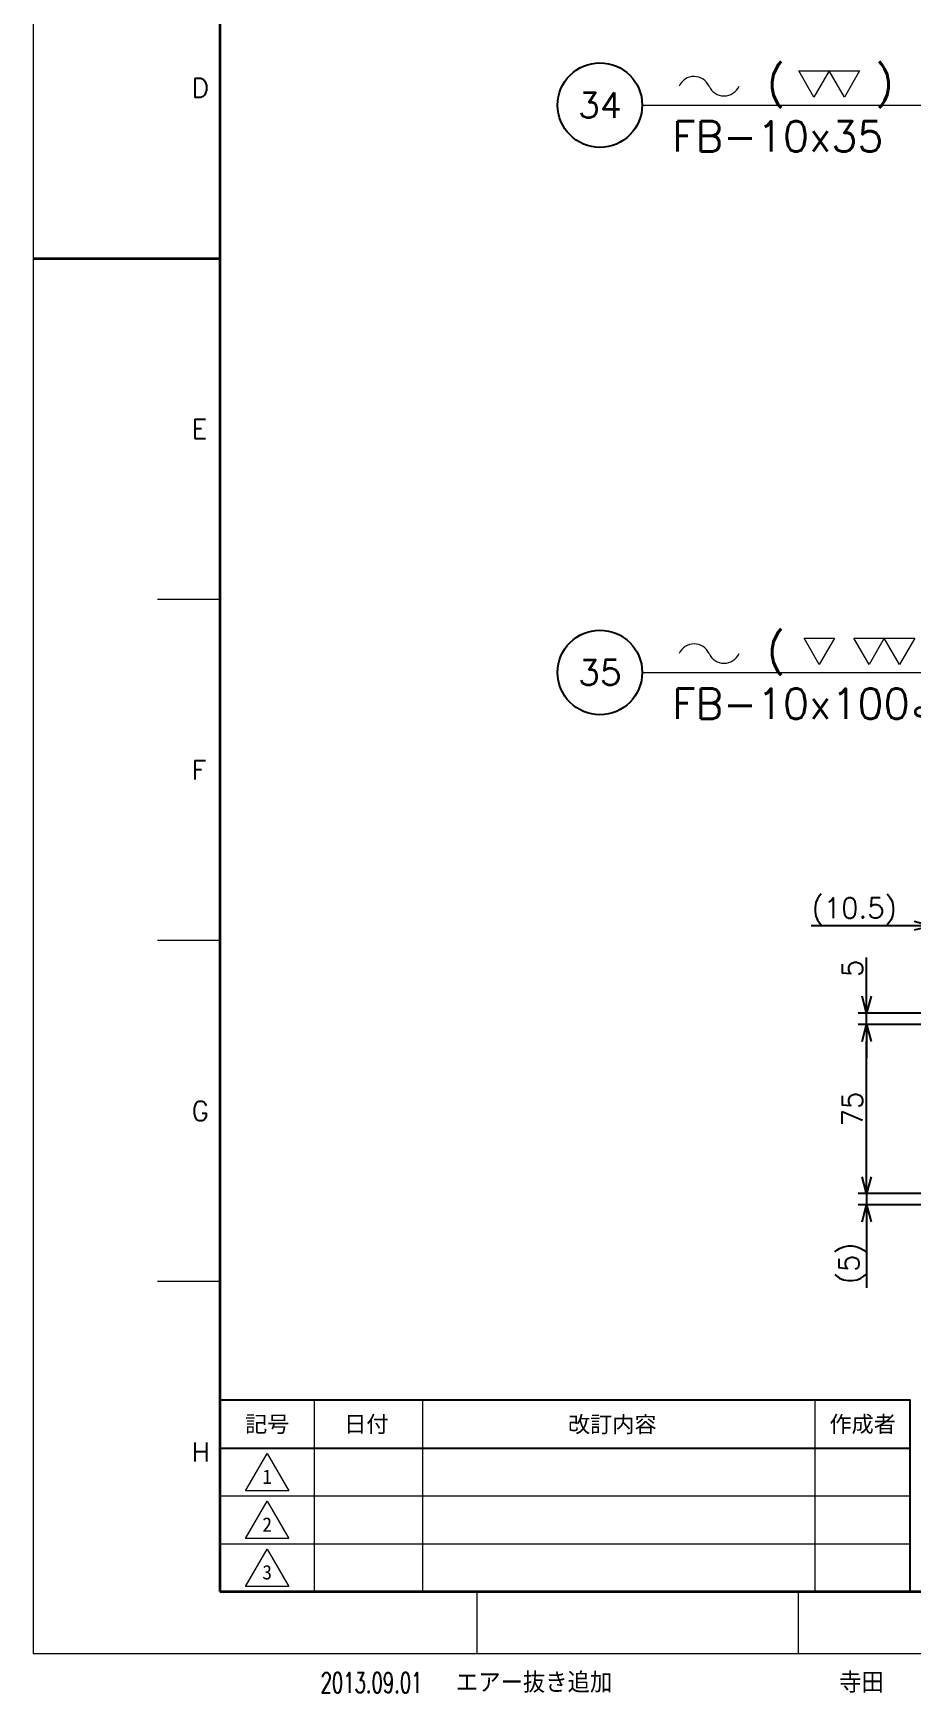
# Model space of a CAD drawing. Header units: millimetres. Extents: x 0 to 1764, y -17 to 1242.
# Drawn here: x 0 to 390, y -17 to 718 of the extents above; entities that cross this region are included whole.
import ezdxf
from ezdxf import colors
from ezdxf.entities.mleader import LeaderData, LeaderLine
from ezdxf.enums import TextEntityAlignment as Align
from ezdxf.math import Vec2, Vec3

# ---------------------------------------------------------------- set-up
doc = ezdxf.new("R2010")
doc.units = ezdxf.units.MM
doc.header["$LTSCALE"] = 1.2
doc.header["$PDMODE"] = 99
doc.header["$PDSIZE"] = 1
for name, color, linetype, lineweight in [('07_TEXT', 3, 'Continuous', 13), ('08_DIM', 3, 'Continuous', 13), ('90_FRAME', 5, 'Continuous', 35)]:
    doc.layers.add(name, color=color, linetype=linetype, lineweight=lineweight)
doc.layers.add('91_BLANK', color=5, linetype='Continuous', lineweight=0, plot=False)
doc.styles.add('KSS_TXT', font='txt.shx', dxfattribs={"bigfont": 'extfont2.shx'})
doc.styles.add('MS_G', font='MS Gothic.ttf')
doc.styles.get("Standard").update_dxf_attribs({"font": 'txt.shx', "bigfont": 'extfont2.shx'})
doc.styles.add('表題用', font='MS PGothic.ttf')
doc.dimstyles.new('KSS_DIM', dxfattribs={"dimscale": 3, "dimtxt": 3, "dimasz": 2.5, "dimexe": 1.25, "dimexo": 0.625, "dimtad": 1, "dimdsep": 46, "dimtxsty": 'KSS_TXT', "dimblk": 'OPEN30', "dimcen": 0, "dimazin": 2, "dimtfac": 0.75, "dimtmove": 0, "dimatfit": 3, "dimldrblk": 'OPEN30', "dimfxl": 1.25, "dimtolj": 1, "dimarcsym": 0})

# ---------------------------------------------------------------- blocks, each defined once
blk = doc.blocks.new('AM_BALLOON1')
at = {"transparency": 16777216}
blk.add_circle((0, 0), 5, dxfattribs=at)
blk.add_attdef('B_NUMBER', text='', height=3, dxfattribs=at).set_placement((0, 0), align=Align.MIDDLE_CENTER)
blk = doc.blocks.new('_OPEN')
at = {"color": 0, "linetype": 'ByBlock'}
for p, q in [((-1, 0.167), (0, 0)), ((0, 0), (-1, -0.167)), ((0, 0), (-1, 0))]:
    blk.add_line(p, q, dxfattribs=at)
blk = doc.blocks.new('p1ba05')
for centre, start, end in [((-2.95, 0.29), 24.2276, 155.5758), ((0, 1.62), 204.2276, 335.5758)]:
    blk.add_arc(centre, 1.62, start, end)
blk = doc.blocks.new('p1ba02')
for p, q in [((-1.5, 2.6), (1.5, 2.6)), ((0, 0), (-1.5, 2.6)), ((1.5, 2.6), (0, 0)), ((3, 0), (1.5, 2.6)), ((1.5, 2.6), (4.5, 2.6)), ((4.5, 2.6), (3, 0))]:
    blk.add_line(p, q)
blk = doc.blocks.new('_Open30')
at = {"color": 0, "linetype": 'ByBlock', "lineweight": -2}
for p, q in [((-1, 0.268), (0, 0)), ((0, 0), (-1, -0.268)), ((0, 0), (-1, 0))]:
    blk.add_line(p, q, dxfattribs=at)
blk = doc.blocks.new('*D252')
at = {"layer": '08_DIM', "color": 0, "lineweight": -2, "transparency": 16777216}
for p, q in [((398.1, 285.81), (398.1, 326.46)), ((408.6, 273.49), (408.6, 326.46)), ((390.6, 322.71), (344.85, 322.71)), ((408.6, 322.71), (398.1, 322.71)), ((416.1, 322.71), (423.6, 322.71))]:
    blk.add_line(p, q, dxfattribs=at)
at = {"layer": 'Defpoints', "color": 0, "transparency": 16777216}
for p in [(398.1, 322.71), (398.1, 283.94), (408.6, 271.61)]:
    blk.add_point(p, dxfattribs=at)
at = {"layer": '08_DIM', "color": 0, "lineweight": -2, "transparency": 16777216, "xscale": 7.5, "yscale": 7.5, "zscale": 7.5}
blk.add_blockref('_Open30', (398.1, 322.71), dxfattribs=at)
at = {"layer": '08_DIM', "color": 0, "lineweight": -2, "transparency": 16777216, "xscale": 7.5, "yscale": 7.5, "zscale": 7.5, "rotation": 180}
blk.add_blockref('_Open30', (408.6, 322.71), dxfattribs=at)
at = {"layer": '08_DIM', "color": 0, "transparency": 16777216, "insert": (363.98, 329.09), "char_height": 9, "attachment_point": 5, "style": 'KSS_TXT'}
blk.add_mtext('\\A1;(10.5)', dxfattribs=at)
blk = doc.blocks.new('*D262')
at = {"layer": '08_DIM', "color": 0, "lineweight": -2, "transparency": 16777216}
for p, q in [((418.39, 278.94), (365.73, 278.94)), ((369.48, 211.44), (369.48, 271.44)), ((418.39, 203.94), (365.73, 203.94))]:
    blk.add_line(p, q, dxfattribs=at)
at = {"layer": 'Defpoints', "color": 0, "transparency": 16777216}
for p in [(369.48, 278.94), (420.26, 278.94), (420.26, 203.94)]:
    blk.add_point(p, dxfattribs=at)
at = {"layer": '08_DIM', "color": 0, "lineweight": -2, "transparency": 16777216, "xscale": 7.5, "yscale": 7.5, "zscale": 7.5}
for p, rotation in [((369.48, 278.94), 90), ((369.48, 203.94), 270)]:
    blk.add_blockref('_Open30', p, dxfattribs=dict(at, rotation=rotation))
at = {"layer": '08_DIM', "color": 0, "transparency": 16777216, "insert": (363.11, 241.44), "char_height": 9, "attachment_point": 5, "rotation": 90, "style": 'KSS_TXT'}
blk.add_mtext('\\A1;75', dxfattribs=at)
blk = doc.blocks.new('*D263')
at = {"layer": '08_DIM', "color": 0, "lineweight": -2, "transparency": 16777216}
for p, q in [((369.48, 291.44), (369.48, 308.69)), ((396.23, 283.94), (365.73, 283.94)), ((369.48, 278.94), (369.48, 283.94)), ((418.39, 278.94), (365.73, 278.94)), ((369.48, 271.44), (369.48, 263.94))]:
    blk.add_line(p, q, dxfattribs=at)
at = {"layer": 'Defpoints', "color": 0, "transparency": 16777216}
for p in [(369.48, 283.94), (398.1, 283.94), (420.26, 278.94)]:
    blk.add_point(p, dxfattribs=at)
at = {"layer": '08_DIM', "color": 0, "lineweight": -2, "transparency": 16777216, "xscale": 7.5, "yscale": 7.5, "zscale": 7.5}
for p, rotation in [((369.48, 283.94), 270), ((369.48, 278.94), 90)]:
    blk.add_blockref('_Open30', p, dxfattribs=dict(at, rotation=rotation))
at = {"layer": '08_DIM', "color": 0, "transparency": 16777216, "insert": (363.11, 303.81), "char_height": 9, "attachment_point": 5, "rotation": 90, "style": 'KSS_TXT'}
blk.add_mtext('\\A1;5', dxfattribs=at)
blk = doc.blocks.new('*D264')
at = {"layer": '08_DIM', "color": 0, "lineweight": -2, "transparency": 16777216}
for p, q in [((369.48, 211.44), (369.48, 218.94)), ((418.39, 203.94), (365.73, 203.94)), ((396.23, 198.94), (365.73, 198.94)), ((369.48, 203.94), (369.48, 198.94)), ((369.48, 191.44), (369.48, 162.19))]:
    blk.add_line(p, q, dxfattribs=at)
at = {"layer": 'Defpoints', "color": 0, "transparency": 16777216}
for p in [(369.48, 198.94), (398.1, 198.94), (420.26, 203.94)]:
    blk.add_point(p, dxfattribs=at)
at = {"layer": '08_DIM', "color": 0, "lineweight": -2, "transparency": 16777216, "xscale": 7.5, "yscale": 7.5, "zscale": 7.5}
for p, rotation in [((369.48, 203.94), 270), ((369.48, 198.94), 90)]:
    blk.add_blockref('_Open30', p, dxfattribs=dict(at, rotation=rotation))
at = {"layer": '08_DIM', "color": 0, "transparency": 16777216, "insert": (363.11, 173.06), "char_height": 9, "attachment_point": 5, "rotation": 90, "style": 'KSS_TXT'}
blk.add_mtext('\\A1;(5)', dxfattribs=at)
blk = doc.blocks.new('p1ba01')
for p, q in [((0, 0), (-1.5, 2.6)), ((-1.5, 2.6), (1.5, 2.6)), ((1.5, 2.6), (0, 0))]:
    blk.add_line(p, q)

msp = doc.modelspace()

# ---------------------------------------------------------------- linework, layer by layer
at = {"layer": '08_DIM'}
for p, q in [((270.028, 686.589), (397.582, 686.589)), ((270.028, 435.014), (419.004, 435.014))]:
    msp.add_line(p, q, dxfattribs=at)
at = {"layer": '90_FRAME'}
msp.add_line((0, 618.618), (82.742, 618.618), dxfattribs=at)
at = {"layer": '90_FRAME', "color": 4, "lineweight": 13}
for p, q in [((82.742, 467.394), (55.133, 467.394)), ((82.742, 316.17), (55.133, 316.17)), ((82.742, 164.946), (55.133, 164.946)), ((196.76, 0), (196.76, 27.485)), ((339.328, 0), (339.328, 27.485))]:
    msp.add_line(p, q, dxfattribs=at)
at = {"layer": '90_FRAME', "color": 0, "lineweight": 13}
for p, q in [((124.742, 27.485), (124.742, 112.343)), ((172.742, 27.485), (172.742, 112.343)), ((346.742, 27.485), (346.742, 112.343)), ((82.742, 69.914), (388.742, 69.914)), ((82.742, 48.7), (388.742, 48.7))]:
    msp.add_line(p, q, dxfattribs=at)
at = {"layer": '90_FRAME', "color": 0, "lineweight": 25}
msp.add_line((82.742, 91.128), (388.742, 91.128), dxfattribs=at)
at = {"layer": '90_FRAME'}
msp.add_lwpolyline([(82.742, 27.485), (1736.459, 27.485), (1736.459, 1209.75), (82.742, 1209.75)], close=True, dxfattribs=at)
at = {"layer": '90_FRAME', "color": 0, "lineweight": 25}
msp.add_lwpolyline([(82.742, 27.485), (388.742, 27.485), (388.742, 112.343), (82.742, 112.343)], close=True, dxfattribs=at)
at = {"layer": '90_FRAME', "color": 0, "lineweight": 13}
for points in [[(94.195, 72.167), (103.742, 88.702), (113.288, 72.167), (94.195, 72.167)], [(94.195, 50.953), (103.742, 67.488), (113.288, 50.953), (94.195, 50.953)], [(94.195, 29.739), (103.742, 46.274), (113.288, 29.739), (94.195, 29.739)]]:
    msp.add_lwpolyline(points, dxfattribs=at)
at = {"layer": '91_BLANK'}
msp.add_lwpolyline([(0, 0), (1764.068, 0), (1764.068, 1241.619), (0, 1241.619)], close=True, dxfattribs=at)

# ---------------------------------------------------------------- block references
at = {"layer": '08_DIM', "xscale": 4.5, "yscale": 4.5, "zscale": 4.5}
for name, p in [('p1ba05', (306.283, 690.692)), ('p1ba02', (346.152, 690.166)), ('p1ba01', (348.518, 438.591)), ('p1ba02', (370.573, 438.591)), ('p1ba05', (306.283, 439.117))]:
    msp.add_blockref(name, p, dxfattribs=at)

# ---------------------------------------------------------------- texts
at = {"layer": '07_TEXT', "style": 'KSS_TXT'}
for s, p in [('(   )', (325.289, 689.827)), ('(     )', (325.289, 438.253))]:
    msp.add_text(s, height=13.5, dxfattribs=at).set_placement(p)
at = {"layer": '08_DIM', "style": 'KSS_TXT'}
for s, p in [('FB-10x35', (283.263, 665.973)), ('FB-10x100より', (283.263, 414.398))]:
    msp.add_text(s, height=13.5, dxfattribs=at).set_placement(p)
at = {"layer": '90_FRAME', "color": 0, "lineweight": 13, "style": 'KSS_TXT'}
for s, p in [('D', (70.199, 694.23)), ('E', (70.199, 543.006)), ('F', (70.199, 391.782)), ('G', (70.199, 240.558)), ('H', (70.199, 89.334))]:
    msp.add_text(s, height=8.52, dxfattribs=at).set_placement(p, align=Align.MIDDLE_LEFT)
at = {"layer": '90_FRAME', "color": 0, "style": '表題用'}
for s, p in [('記号', (103.742, 101.735)), ('日付', (147.711, 101.735)), ('作成者', (367.742, 101.735))]:
    msp.add_text(s, height=7.2, dxfattribs=at).set_placement(p, align=Align.MIDDLE_CENTER)
msp.add_text('改訂内容', height=7.2, dxfattribs=at).set_placement((256.742, 101.735), align=Align.MIDDLE)
at = {"layer": '90_FRAME', "color": 0, "lineweight": 13, "style": 'MS_G'}
for s, p in [('1', (103.742, 78.4)), ('2', (103.742, 57.185)), ('3', (103.742, 35.971))]:
    msp.add_text(s, height=6.364, dxfattribs=at).set_placement(p, align=Align.MIDDLE)
at = {"layer": '90_FRAME', "color": 3, "lineweight": 13, "width": 0.65}
msp.add_text('2013.09.01', height=9, dxfattribs=at).set_placement((127.43, -17.392))
at = {"layer": '90_FRAME', "color": 3, "lineweight": 13}
for s, p in [('エアー抜き追加', (187.405, -17.392)), ('寺田', (357.315, -17.392))]:
    msp.add_text(s, height=9, dxfattribs=at).set_placement(p)

# ---------------------------------------------------------------- dimensions: what is measured, and where the dimension line sits
at = {"layer": '08_DIM'}
dim = msp.add_linear_dim(base=(398.104, 322.712), p1=(408.604, 271.611), p2=(398.104, 283.936), text='(<>)', dimstyle='KSS_DIM', override={"dimarcsym": 1}, dxfattribs=at)
dim.commit()
dim.dimension.update_dxf_attribs({"geometry": '*D252', "text_midpoint": (363.979, 329.087)})
for base, p1, p2, picture, middle in [((369.482, 283.936), (420.261, 278.936), (398.104, 283.936), '*D263', (363.107, 303.811)), ((369.482, 278.936), (420.261, 203.936), (420.261, 278.936), '*D262', (363.107, 241.436))]:
    dim = msp.add_linear_dim(base=base, p1=p1, p2=p2, angle=90, dimstyle='KSS_DIM', override={"dimarcsym": 1}, dxfattribs=at)
    dim.commit()
    dim.dimension.update_dxf_attribs({"geometry": picture, "text_midpoint": middle})
dim = msp.add_linear_dim(base=(369.482, 198.936), p1=(420.261, 203.936), p2=(398.104, 198.936), angle=90, text='(<>)', dimstyle='KSS_DIM', override={"dimarcsym": 1}, dxfattribs=at)
dim.commit()
dim.dimension.update_dxf_attribs({"geometry": '*D264', "text_midpoint": (363.107, 173.061)})

# ---------------------------------------------------------------- leaders
ml = msp.add_multileader_block('Standard', dxfattribs=at)
ml.set_content('AM_BALLOON1', color=256, scale=3.75)
ml.set_attribute('B_NUMBER', '31', width=0)
ml.set_leader_properties(color=256, linetype='ByLayer', lineweight=-1)
ml.set_arrow_properties(name='OPEN')
ml.build(insert=Vec2(0, 0))
ml.multileader.update_dxf_attribs({"leader_type": 0, "has_dogleg": 0, "text_right_attachment_type": 6, "dogleg_length": 0, "arrow_head_size": 7.5, "scale": 2.5, "block_connection_type": 1})
ctx = ml.context
ctx.base_point, ctx.scale, ctx.char_height, ctx.arrow_head_size, ctx.landing_gap_size, ctx.plane_origin = Vec3(207.96, 1118.516), 2.5, 15, 7.5, 7.5, Vec3(207.96, 1118.516)
ctx.right_attachment, ctx.attachment_type = 6, 1
notes = []
notes.append((ctx, [(0, (0, 0, 0), (0, 0), (1, 0), 1, [])]))
ctx.block.insert = Vec3(207.96, 1118.516)
ml = msp.add_multileader_block('Standard', dxfattribs=at)
ml.set_content('AM_BALLOON1', color=256, scale=3.75)
ml.set_attribute('B_NUMBER', '32', width=0)
ml.set_leader_properties(color=256, linetype='ByLayer', lineweight=-1)
ml.set_arrow_properties(name='OPEN')
ml.build(insert=Vec2(0, 0))
ml.multileader.update_dxf_attribs({"leader_type": 0, "has_dogleg": 0, "text_right_attachment_type": 6, "dogleg_length": 0, "arrow_head_size": 7.5, "scale": 2.5, "block_connection_type": 1})
ctx = ml.context
ctx.base_point, ctx.scale, ctx.char_height, ctx.arrow_head_size, ctx.landing_gap_size, ctx.plane_origin = Vec3(679.832, 1118.516), 2.5, 15, 7.5, 7.5, Vec3(679.832, 1118.516)
ctx.right_attachment, ctx.attachment_type = 6, 1
notes.append((ctx, [(0, (0, 0, 0), (0, 0), (1, 0), 1, [])]))
ctx.block.insert = Vec3(679.832, 1118.516)
ml = msp.add_multileader_block('Standard', dxfattribs=at)
ml.set_content('AM_BALLOON1', color=256, scale=3.75)
ml.set_attribute('B_NUMBER', '33', width=0)
ml.set_leader_properties(color=256, linetype='ByLayer', lineweight=-1)
ml.set_arrow_properties(name='OPEN')
ml.build(insert=Vec2(0, 0))
ml.multileader.update_dxf_attribs({"leader_type": 0, "has_dogleg": 0, "text_right_attachment_type": 6, "dogleg_length": 0, "arrow_head_size": 7.5, "scale": 2.5, "block_connection_type": 1})
ctx = ml.context
ctx.base_point, ctx.scale, ctx.char_height, ctx.arrow_head_size, ctx.landing_gap_size, ctx.plane_origin = Vec3(1116.648, 1118.516), 2.5, 15, 7.5, 7.5, Vec3(1116.648, 1118.516)
ctx.right_attachment, ctx.attachment_type = 6, 1
notes.append((ctx, [(0, (0, 0, 0), (0, 0), (1, 0), 1, [])]))
ctx.block.insert = Vec3(1116.648, 1118.516)
ml = msp.add_multileader_block('Standard', dxfattribs=at)
ml.set_content('AM_BALLOON1', color=256, scale=3.75)
ml.set_attribute('B_NUMBER', '34', width=0)
ml.set_leader_properties(color=256, linetype='ByLayer', lineweight=-1)
ml.set_arrow_properties(name='OPEN')
ml.build(insert=Vec2(0, 0))
ml.multileader.update_dxf_attribs({"leader_type": 0, "has_dogleg": 0, "text_right_attachment_type": 6, "dogleg_length": 0, "arrow_head_size": 7.5, "scale": 2.5, "block_connection_type": 1})
ctx = ml.context
ctx.base_point, ctx.scale, ctx.char_height, ctx.arrow_head_size, ctx.landing_gap_size, ctx.plane_origin = Vec3(251.256, 686.604), 2.5, 15, 7.5, 7.5, Vec3(251.256, 686.604)
ctx.right_attachment, ctx.attachment_type = 6, 1
notes.append((ctx, [(0, (0, 0, 0), (0, 0), (1, 0), 1, [])]))
ctx.block.insert = Vec3(251.256, 686.604)
ml = msp.add_multileader_block('Standard', dxfattribs=at)
ml.set_content('AM_BALLOON1', color=256, scale=3.75)
ml.set_attribute('B_NUMBER', '36', width=0)
ml.set_leader_properties(color=256, linetype='ByLayer', lineweight=-1)
ml.set_arrow_properties(name='OPEN')
ml.build(insert=Vec2(0, 0))
ml.multileader.update_dxf_attribs({"leader_type": 0, "has_dogleg": 0, "text_right_attachment_type": 6, "dogleg_length": 0, "arrow_head_size": 7.5, "scale": 2.5, "block_connection_type": 1})
ctx = ml.context
ctx.base_point, ctx.scale, ctx.char_height, ctx.arrow_head_size, ctx.landing_gap_size, ctx.plane_origin = Vec3(991.473, 686.604), 2.5, 15, 7.5, 7.5, Vec3(991.473, 686.604)
ctx.right_attachment, ctx.attachment_type = 6, 1
notes.append((ctx, [(0, (0, 0, 0), (0, 0), (1, 0), 1, [])]))
ctx.block.insert = Vec3(991.473, 686.604)
ml = msp.add_multileader_block('Standard', dxfattribs=at)
ml.set_content('AM_BALLOON1', color=256, scale=3.75)
ml.set_attribute('B_NUMBER', '35', width=0)
ml.set_leader_properties(color=256, linetype='ByLayer', lineweight=-1)
ml.set_arrow_properties(name='OPEN')
ml.build(insert=Vec2(0, 0))
ml.multileader.update_dxf_attribs({"leader_type": 0, "has_dogleg": 0, "text_right_attachment_type": 6, "dogleg_length": 0, "arrow_head_size": 7.5, "scale": 2.5, "block_connection_type": 1})
ctx = ml.context
ctx.base_point, ctx.scale, ctx.char_height, ctx.arrow_head_size, ctx.landing_gap_size, ctx.plane_origin = Vec3(251.256, 435.029), 2.5, 15, 7.5, 7.5, Vec3(251.256, 435.029)
ctx.right_attachment, ctx.attachment_type = 6, 1
notes.append((ctx, [(0, (0, 0, 0), (0, 0), (1, 0), 1, [])]))
ctx.block.insert = Vec3(251.256, 435.029)
for ctx, leaders in notes:
    for number, flags, end, landing, length, lines in leaders:
        leader = LeaderData()
        leader.index, (leader.has_last_leader_line, leader.has_dogleg_vector, leader.attachment_direction) = number, flags
        leader.last_leader_point, leader.dogleg_vector, leader.dogleg_length = Vec3(end), Vec3(landing), length
        for number, points, colour, breaks in lines:
            line = LeaderLine()
            line.index, line.vertices, line.color, line.breaks = number, Vec3.list(points), colors.encode_raw_color(colour), breaks
            leader.lines.append(line)
        ctx.leaders.append(leader)

doc.saveas('drawing.dxf')
